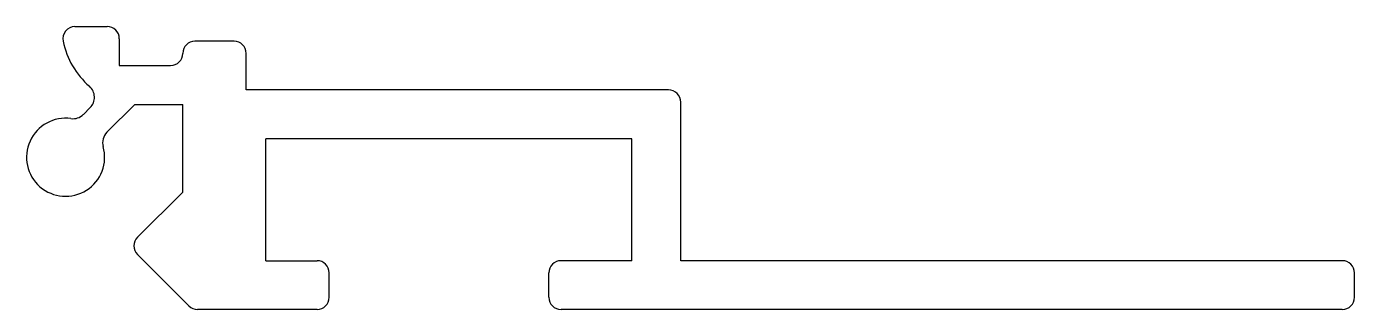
# Model space of a CAD drawing. Extents: x 54 to 81.2, y 16.7 to 22.5.
import ezdxf

# ---------------------------------------------------------------- set-up
doc = ezdxf.new("R2010")
doc.units = 0
doc.layers.get('0').update_dxf_attribs({"linetype": 'CONTINUOUS'})

msp = doc.modelspace()

# ---------------------------------------------------------------- linework, layer by layer
for p, q in [((54.968, 22.539), (55.626, 22.539)), ((55.876, 22.289), (55.876, 21.739)), ((58.226, 22.239), (57.426, 22.239)), ((58.476, 21.239), (58.476, 21.989)), ((55.876, 21.739), (56.926, 21.739)), ((67.126, 21.239), (58.476, 21.239)), ((67.376, 17.739), (67.376, 20.989)), ((55.279, 20.876), (55.14, 20.736)), ((56.193, 20.941), (55.623, 20.371)), ((56.276, 20.939), (57.176, 20.939)), ((57.176, 19.146), (57.176, 20.939)), ((58.876, 17.739), (58.876, 20.239)), ((66.376, 20.239), (58.876, 20.239)), ((66.376, 17.739), (66.376, 20.239)), ((57.176, 19.146), (56.25, 18.219)), ((57.303, 16.812), (56.25, 17.866)), ((58.876, 17.739), (59.926, 17.739)), ((66.376, 17.739), (64.926, 17.739)), ((80.926, 17.739), (67.376, 17.739)), ((60.176, 16.989), (60.176, 17.489)), ((64.676, 16.989), (64.676, 17.489)), ((81.176, 16.989), (81.176, 17.489)), ((59.926, 16.739), (57.48, 16.739)), ((80.926, 16.739), (64.926, 16.739))]:
    msp.add_line(p, q)
for centre, radius, start, end in [((54.968, 22.289), 0.25, 90, 192.0484), ((55.626, 22.289), 0.25, 0, 90), ((56.386, 22.592), 1.7, 192.0484, 228.7459), ((57.426, 21.989), 0.25, 90, 180), ((58.226, 21.989), 0.25, 0, 90), ((56.926, 21.989), 0.25, 270, 360), ((55.067, 21.088), 0.3, 315, 48.7459), ((67.126, 20.989), 0.25, 0, 90), ((54.927, 20.949), 0.3, 262.1072, 315), ((56.276, 22.489), 1.55, 266.9124, 270), ((54.776, 19.859), 0.8, 82.1072, 15.817), ((55.835, 20.159), 0.3, 135, 195.817), ((56.426, 18.042), 0.25, 135, 225), ((59.926, 17.489), 0.25, 0, 90), ((64.926, 17.489), 0.25, 90, 180), ((80.926, 17.489), 0.25, 0, 90), ((59.926, 16.989), 0.25, 270, 360), ((64.926, 16.989), 0.25, 180, 270), ((80.926, 16.989), 0.25, 270, 0), ((57.48, 16.989), 0.25, 225, 270)]:
    msp.add_arc(centre, radius, start, end)

doc.saveas('drawing.dxf')
